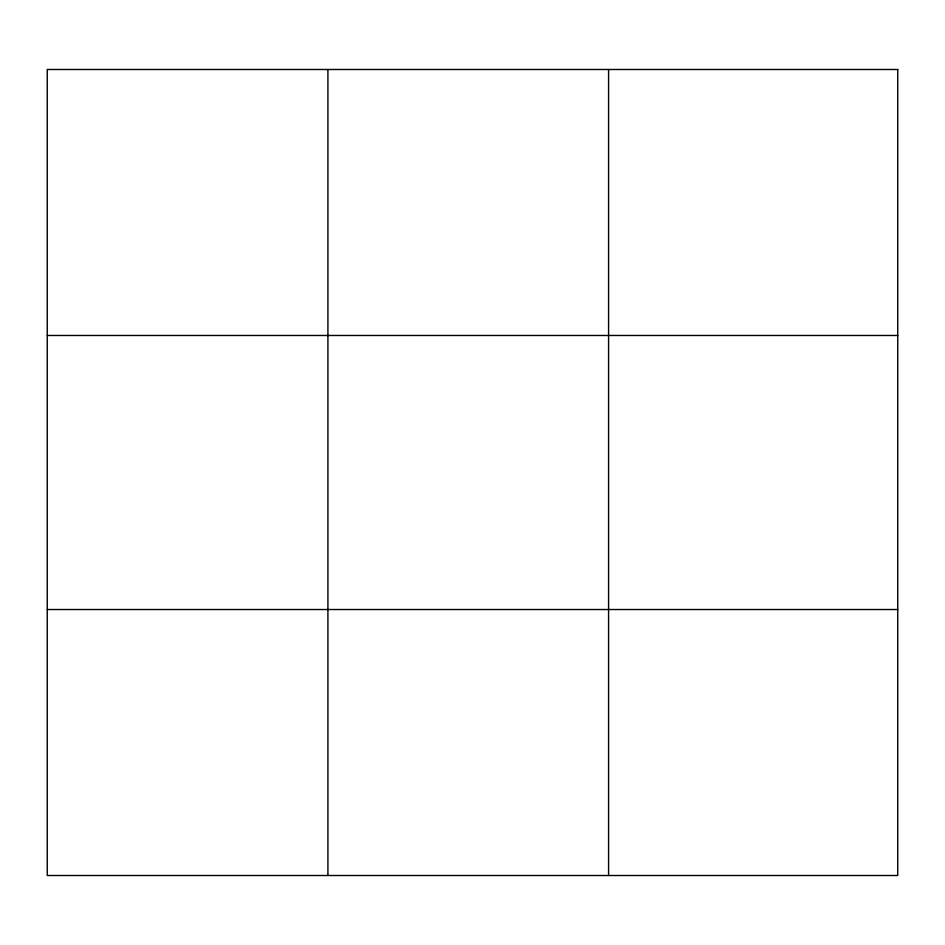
<?xml version="1.0" encoding="UTF-8"?>
<svg xmlns="http://www.w3.org/2000/svg" width="945" height="945" viewBox="0 0 945 945"><rect width="100%" height="100%" fill="white"/><g stroke="black" fill="none" stroke-linecap="round" stroke-linejoin="round"><path stroke-width="1.42" d="M327.915 875.507L327.915 69.493M608.58 875.507L608.58 69.493M47.25 335.475L897.75 335.475M47.25 609.525L897.75 609.525M897.75 69.493L897.75 875.507L47.25 875.507L47.25 69.493L897.75 69.493"/></g></svg>
